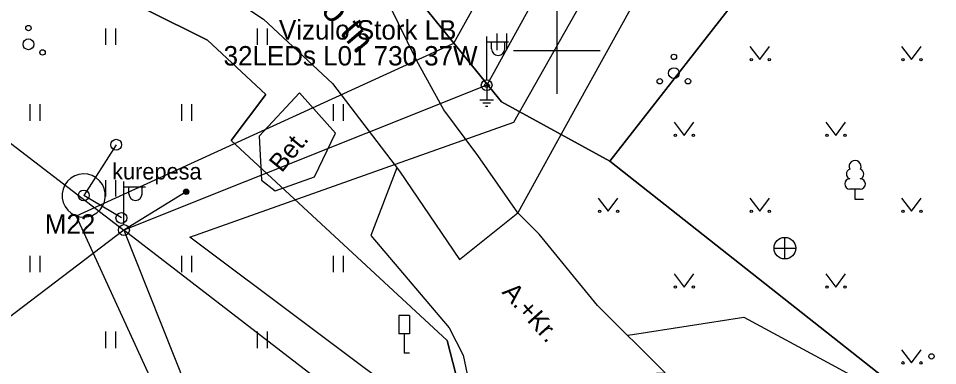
# Model space of a CAD drawing. Extents: x 641557 to 642719, y 6471421 to 6472352.
# Drawn here: x 641975.14 to 642017.57, y 6472085.45 to 6472101.48 of the extents above; entities that cross this region are included whole.
import ezdxf

# ---------------------------------------------------------------- set-up
doc = ezdxf.new("R2010")
doc.units = 0
for name, color, linetype in [('ABIJOONIS', 7, 'Continuous'), ('HALJASTUS', 7, 'Continuous'), ('KKAEV', 7, 'Continuous'), ('LIIKLUS', 7, 'Continuous'), ('MOOTKOOD', 7, 'Continuous'), ('MOOTKORG-EH2000', 7, 'Continuous'), ('MOOTMPUNKT', 7, 'Continuous'), ('MOOTNR', 7, 'Continuous'), ('MOOTPIIR', 7, 'Continuous'), ('MPKAABEL', 7, 'Continuous'), ('MPOHULIIN', 7, 'Continuous'), ('PIIR', 7, 'Continuous'), ('POST', 7, 'Continuous'), ('PUU', 7, 'Continuous'), ('RAJATIS', 7, 'Continuous'), ('TEE', 7, 'Continuous'), ('VORK', 7, 'Continuous')]:
    doc.layers.add(name, color=color, linetype=linetype)

msp = doc.modelspace()

# ---------------------------------------------------------------- linework, layer by layer
at = {"layer": 'HALJASTUS'}
for p, q in [((641979.172, 6472101.018), (641979.172, 6472100.257)), ((641979.627, 6472101.018), (641979.627, 6472100.257)), ((641986.172, 6472101.018), (641986.172, 6472100.257)), ((641986.627, 6472101.018), (641986.627, 6472100.257)), ((641997.225, 6472100.782), (641997.225, 6472100.021)), ((641997.68, 6472100.782), (641997.68, 6472100.021)), ((642008.908, 6472100.182), (642009.371, 6472099.575)), ((642009.371, 6472099.575), (642009.817, 6472100.182)), ((642015.908, 6472100.182), (642016.371, 6472099.575)), ((642016.371, 6472099.575), (642016.817, 6472100.182)), ((641975.672, 6472097.518), (641975.672, 6472096.757)), ((641976.127, 6472097.518), (641976.127, 6472096.757)), ((641982.672, 6472097.518), (641982.672, 6472096.757)), ((641983.127, 6472097.518), (641983.127, 6472096.757)), ((641989.672, 6472097.518), (641989.672, 6472096.757)), ((641990.127, 6472097.518), (641990.127, 6472096.757)), ((642005.408, 6472096.682), (642005.871, 6472096.075)), ((642005.871, 6472096.075), (642006.317, 6472096.682)), ((642012.408, 6472096.682), (642012.871, 6472096.075)), ((642012.871, 6472096.075), (642013.317, 6472096.682)), ((641979.172, 6472094.018), (641979.172, 6472093.257)), ((641979.627, 6472094.018), (641979.627, 6472093.257)), ((642001.908, 6472093.182), (642002.371, 6472092.575)), ((642002.371, 6472092.575), (642002.817, 6472093.182)), ((642008.908, 6472093.182), (642009.371, 6472092.575)), ((642009.371, 6472092.575), (642009.817, 6472093.182)), ((642015.908, 6472093.182), (642016.371, 6472092.575)), ((642016.371, 6472092.575), (642016.817, 6472093.182)), ((641975.672, 6472090.518), (641975.672, 6472089.757)), ((641976.127, 6472090.518), (641976.127, 6472089.757)), ((641982.672, 6472090.518), (641982.672, 6472089.757)), ((641983.127, 6472090.518), (641983.127, 6472089.757)), ((641989.672, 6472090.518), (641989.672, 6472089.757)), ((641990.127, 6472090.518), (641990.127, 6472089.757)), ((642005.408, 6472089.682), (642005.871, 6472089.075)), ((642005.871, 6472089.075), (642006.317, 6472089.682)), ((642012.408, 6472089.682), (642012.871, 6472089.075)), ((642012.871, 6472089.075), (642013.317, 6472089.682)), ((641979.172, 6472087.018), (641979.172, 6472086.257)), ((641979.627, 6472087.018), (641979.627, 6472086.257)), ((641986.172, 6472087.018), (641986.172, 6472086.257)), ((641986.627, 6472087.018), (641986.627, 6472086.257)), ((642015.908, 6472086.182), (642016.371, 6472085.575)), ((642016.371, 6472085.575), (642016.817, 6472086.182))]:
    msp.add_line(p, q, dxfattribs=at)
msp.add_lwpolyline([(642003.529, 6472102.174), (642000.861, 6472097.337), (641998.193, 6472092.499)], dxfattribs=at)
for centre in [(642008.97, 6472099.575), (642009.799, 6472099.575), (642015.97, 6472099.575), (642016.799, 6472099.575), (642005.47, 6472096.075), (642006.299, 6472096.075), (642012.47, 6472096.075), (642013.299, 6472096.075), (642001.97, 6472092.575), (642002.799, 6472092.575), (642008.97, 6472092.575), (642009.799, 6472092.575), (642015.97, 6472092.575), (642016.799, 6472092.575), (642005.47, 6472089.075), (642006.299, 6472089.075), (642012.47, 6472089.075), (642013.299, 6472089.075), (642015.97, 6472085.575), (642016.799, 6472085.575)]:
    msp.add_circle(centre, 0.055, dxfattribs=at)
at = {"layer": 'KKAEV'}
for p, q in [((642010.52, 6472090.371), (642010.52, 6472091.371)), ((642010.02, 6472090.871), (642011.02, 6472090.871))]:
    msp.add_line(p, q, dxfattribs=at)
msp.add_circle((642010.52, 6472090.871), 0.5, dxfattribs=at)
at = {"layer": 'LIIKLUS'}
for p, q in [((641992.702, 6472087.767), (641992.702, 6472086.917)), ((641993.202, 6472087.767), (641992.702, 6472087.767)), ((641993.202, 6472087.767), (641993.202, 6472086.917)), ((641993.202, 6472086.917), (641992.702, 6472086.917)), ((641992.952, 6472086.917), (641992.952, 6472086.017)), ((641993.202, 6472086.017), (641992.952, 6472086.017))]:
    msp.add_line(p, q, dxfattribs=at)
at = {"layer": 'MOOTMPUNKT'}
msp.add_circle((641996.758, 6472098.395), 0.1, dxfattribs=at)
at = {"layer": 'MOOTPIIR'}
msp.add_lwpolyline([(642021.107, 6472062.859), (641983.055, 6472091.383), (641998.019, 6472096.684), (642010.002, 6472117.889), (642044.957, 6472140.309), (642058.596, 6472172.171), (642054.068, 6472172.502), (642039.159, 6472141.8), (642006.468, 6472120.567), (641995.231, 6472100.329), (641977.809, 6472092.35), (641984.419, 6472077.916)], dxfattribs=at)
at = {"layer": 'MPKAABEL'}
for points in [[(641996.758, 6472098.395), (641996.758, 6472097.717)], [(641997.076, 6472097.709), (641996.44, 6472097.709)], [(641996.942, 6472097.559), (641996.574, 6472097.559)], [(641996.808, 6472097.409), (641996.708, 6472097.409)]]:
    msp.add_lwpolyline(points, dxfattribs=at)
at = {"layer": 'MPOHULIIN'}
for p, q in [((641950.884, 6472113.984), (641980.015, 6472091.706)), ((641980.015, 6472091.706), (641984.96, 6472079.239))]:
    msp.add_line(p, q, dxfattribs=at)
for points in [[(642055.062, 6472169.041), (642041.382, 6472140.72), (642008.086, 6472118.961), (641996.758, 6472098.395), (641980.015, 6472091.706)], [(641980.015, 6472091.706), (641945.513, 6472065.466), (641932.178, 6472056.628)], [(642066.743, 6472023.634), (642044.597, 6472041.824), (642019.939, 6472060.923), (641980.015, 6472091.706)]]:
    msp.add_lwpolyline(points, dxfattribs=at)
at = {"layer": 'PIIR'}
for points in [[(641988.43, 6472107.13), (641981.64, 6472110.54), (642028, 6472163.22), (642000.12, 6472180.55), (642031.85, 6472229.19), (642077.68, 6472239.91), (642078.25, 6472240.06), (642077.59, 6472236.75), (642075.71, 6472233.76), (642087.05, 6472204.12), (642090.34, 6472203.36), (642091.53, 6472200.66), (642089.75, 6472198.45), (642089.25, 6472196.53), (642090.03, 6472193.03), (642091.5, 6472189.54), (642095.69, 6472182.18), (642094.72, 6472181.39), (642016.19, 6472112.51), (642002.45, 6472094.89), (641997.45, 6472097.63), (641993.3, 6472102.74)], [(642080.78, 6472053.03), (642073.09, 6472044.74), (642077.42, 6472040.82), (642074.19, 6472036.84), (642017.33, 6472083.13), (642002.45, 6472094.89), (642016.19, 6472112.51), (642089.96, 6472054.66), (642085.17, 6472048.89)]]:
    msp.add_lwpolyline(points, close=True, dxfattribs=at)
for points in [[(641813.4, 6472129.36), (641842.26, 6472161.67), (641870.94, 6472139.09), (641887.56, 6472160.35), (641902.81, 6472144.57), (641914, 6472131.78), (641920.16, 6472125.84), (641925.17, 6472122.05), (641930.24, 6472119.49), (641937.58, 6472117.01), (641957.25, 6472111.83), (641963.79, 6472109.48), (641978.27, 6472103.28), (641983.87, 6472100.47), (641986.57, 6472097.97), (641984.97, 6472095.85), (641994.93, 6472086.61), (641995.74, 6472083.5)], [(641939.88, 6472124.68), (641960.12, 6472119.21), (641966.72, 6472116.93), (641981.64, 6472110.54), (641988.43, 6472107.13), (641993.3, 6472102.74), (641997.45, 6472097.63), (642002.45, 6472094.89), (642017.33, 6472083.13)], [(641995.74, 6472083.5), (641994.93, 6472086.61), (641984.97, 6472095.85), (641986.57, 6472097.97), (641983.87, 6472100.47), (641978.27, 6472103.28), (641963.79, 6472109.48), (641957.25, 6472111.83), (641937.58, 6472117.01)]]:
    msp.add_lwpolyline(points, dxfattribs=at)
at = {"layer": 'POST'}
for p, q in [((641996.758, 6472098.645), (641996.758, 6472100.645)), ((641996.758, 6472100.395), (641997.758, 6472100.395)), ((641996.985, 6472100.074), (641996.985, 6472100.395)), ((641997.597, 6472100.074), (641997.597, 6472100.395)), ((641996.758, 6472098.395), (641996.758, 6472098.395)), ((641979.658, 6472095.648), (641978.16, 6472093.303)), ((641980.015, 6472091.956), (641980.015, 6472093.956)), ((641980.015, 6472093.706), (641981.015, 6472093.706)), ((641980.242, 6472093.385), (641980.242, 6472093.706)), ((641980.854, 6472093.385), (641980.854, 6472093.706)), ((641979.899, 6472092.264), (641978.16, 6472093.303)), ((641982.888, 6472093.473), (641980.015, 6472091.706)), ((641980.015, 6472091.706), (641980.015, 6472091.706))]:
    msp.add_line(p, q, dxfattribs=at)
for centre, radius in [((641996.758, 6472098.395), 0.25), ((641979.658, 6472095.648), 0.25), ((641978.16, 6472093.303), 0.25), ((641982.888, 6472093.473), 0.125), ((641982.888, 6472093.473), 0.117), ((641982.888, 6472093.473), 0.109), ((641982.888, 6472093.473), 0.102), ((641982.888, 6472093.473), 0.0938), ((641982.888, 6472093.473), 0.086), ((641982.888, 6472093.473), 0.0782), ((641982.888, 6472093.473), 0.0704), ((641982.888, 6472093.473), 0.0626), ((641982.888, 6472093.473), 0.0548), ((641982.888, 6472093.473), 0.047), ((641982.888, 6472093.473), 0.0392), ((641982.888, 6472093.473), 0.0314), ((641982.888, 6472093.473), 0.0236), ((641982.888, 6472093.473), 0.0158), ((641982.888, 6472093.473), 0.00798), ((641982.888, 6472093.473), 0.000186), ((641979.899, 6472092.264), 0.25), ((641980.015, 6472091.706), 0.25)]:
    msp.add_circle(centre, radius, dxfattribs=at)
for centre in [(641997.291, 6472100.074), (641980.548, 6472093.385)]:
    msp.add_arc(centre, 0.306, 180, 0, dxfattribs=at)
at = {"layer": 'PUU'}
for p, q in [((642014.003, 6472093.598), (642013.523, 6472093.598)), ((642013.763, 6472093.123), (642013.763, 6472093.598)), ((642014.143, 6472093.123), (642013.763, 6472093.123))]:
    msp.add_line(p, q, dxfattribs=at)
for centre, radius in [((641975.609, 6472101.034), 0.125), ((641975.609, 6472100.284), 0.25), ((641976.259, 6472099.909), 0.125), ((642005.4, 6472099.703), 0.125), ((642005.4, 6472098.953), 0.25), ((642004.75, 6472098.578), 0.125), ((642006.05, 6472098.578), 0.125), ((642017.289, 6472085.874), 0.125)]:
    msp.add_circle(centre, radius, dxfattribs=at)
for centre, radius, start, end in [((642013.763, 6472094.643), 0.277, 332.5799, 207.4201), ((642013.593, 6472094.296), 0.233, 109.0217, 253.1415), ((642013.933, 6472094.296), 0.233, 286.8508, 70.9859), ((642013.526, 6472093.835), 0.238, 90.0016, 269.3953), ((642014, 6472093.835), 0.238, 270.6047, 89.9984)]:
    msp.add_arc(centre, radius, start, end, dxfattribs=at)
at = {"layer": 'RAJATIS'}
msp.add_lwpolyline([(641978.578, 6472092.394), (641978.758, 6472092.501), (641978.911, 6472092.643), (641979.032, 6472092.814), (641979.115, 6472093.006), (641979.156, 6472093.211), (641979.153, 6472093.42), (641979.107, 6472093.624), (641979.02, 6472093.813), (641978.895, 6472093.981), (641978.738, 6472094.119), (641978.556, 6472094.221), (641978.356, 6472094.284), (641978.148, 6472094.303), (641977.94, 6472094.279), (641977.742, 6472094.212), (641977.562, 6472094.105), (641977.409, 6472093.963), (641977.288, 6472093.792), (641977.205, 6472093.6), (641977.164, 6472093.395), (641977.167, 6472093.186), (641977.213, 6472092.982), (641977.3, 6472092.793), (641977.425, 6472092.625), (641977.582, 6472092.487), (641977.764, 6472092.385), (641977.964, 6472092.322), (641978.172, 6472092.303), (641978.38, 6472092.327)], close=True, dxfattribs=at)
at = {"layer": 'TEE'}
for points in [[(641975.171, 6472107.781), (641979.834, 6472105.5), (641983.935, 6472103.138), (641986.452, 6472101.438), (641989.645, 6472098.476), (641992.737, 6472094.423), (641995.507, 6472090.345), (641998.193, 6472092.499), (641996.353, 6472095.149), (641994.781, 6472097.254), (641993.534, 6472099.522), (641992.261, 6472102.125), (641992.086, 6472103.239)], [(641986.991, 6472093.52), (641988.81, 6472094.161), (641989.788, 6472096.186), (641988.123, 6472098.047), (641986.252, 6472096.039), (641986.365, 6472094.017), (641986.991, 6472093.52)], [(641992.618, 6472094.578), (641991.404, 6472091.461), (641995.031, 6472087.196), (641995.679, 6472085.928), (641995.92, 6472084.762), (642004.997, 6472085.116), (642001.868, 6472088.221), (641999.18, 6472091.513), (641998.193, 6472092.499)], [(642003.242, 6472086.858), (642003.491, 6472086.884), (642008.621, 6472087.685), (642012.666, 6472085.497), (642017.972, 6472082.626), (642023.535, 6472079.305), (642024.936, 6472081.09), (642027.104, 6472079.457), (642025.745, 6472077.14), (642035.04, 6472069.842), (642036.698, 6472071.809), (642039.147, 6472069.927), (642037.552, 6472067.801), (642047.021, 6472060.414), (642048.68, 6472062.323), (642050.484, 6472060.969), (642049.417, 6472058.038), (642058.292, 6472050.781), (642057.815, 6472050.19)]]:
    msp.add_lwpolyline(points, dxfattribs=at)
at = {"layer": 'VORK'}
for p, q in [((642000, 6472102), (642000, 6472098)), ((641998, 6472100), (642002, 6472100))]:
    msp.add_line(p, q, dxfattribs=at)

# ---------------------------------------------------------------- texts
at = {"layer": 'ABIJOONIS'}
for s, p in [('Vizulo Stork LB', (641987.17, 6472100.503)), ('32LEDs L01 730 37W', (641984.616, 6472099.307)), ('M22', (641976.364, 6472091.54))]:
    msp.add_text(s, height=0.896, rotation=359.996, dxfattribs=at).set_placement(p)
at = {"layer": 'MOOTKOOD'}
msp.add_text('84', height=0.05, dxfattribs=at).set_placement((641996.758, 6472098.445))
at = {"layer": 'MOOTKORG-EH2000'}
msp.add_text('40.14', height=0.05, dxfattribs=at).set_placement((641996.758, 6472098.37))
at = {"layer": 'MOOTNR'}
msp.add_text('7', height=0.05, dxfattribs=at).set_placement((641996.758, 6472098.295))
at = {"layer": 'RAJATIS'}
msp.add_text('kurepesa', height=0.75, dxfattribs=at).set_placement((641979.473, 6472094.042))
at = {"layer": 'TEE'}
for s, height, rotation, p in [('Soo tn', 1.2, 310.4237, (641987.791, 6472103.332)), ('Bet.', 0.85, 50.5437, (641987.299, 6472094.322)), ('A.+Kr.', 0.85, 311.8661, (641997.428, 6472088.816))]:
    msp.add_text(s, height=height, rotation=rotation, dxfattribs=at).set_placement(p)

doc.saveas('drawing.dxf')
